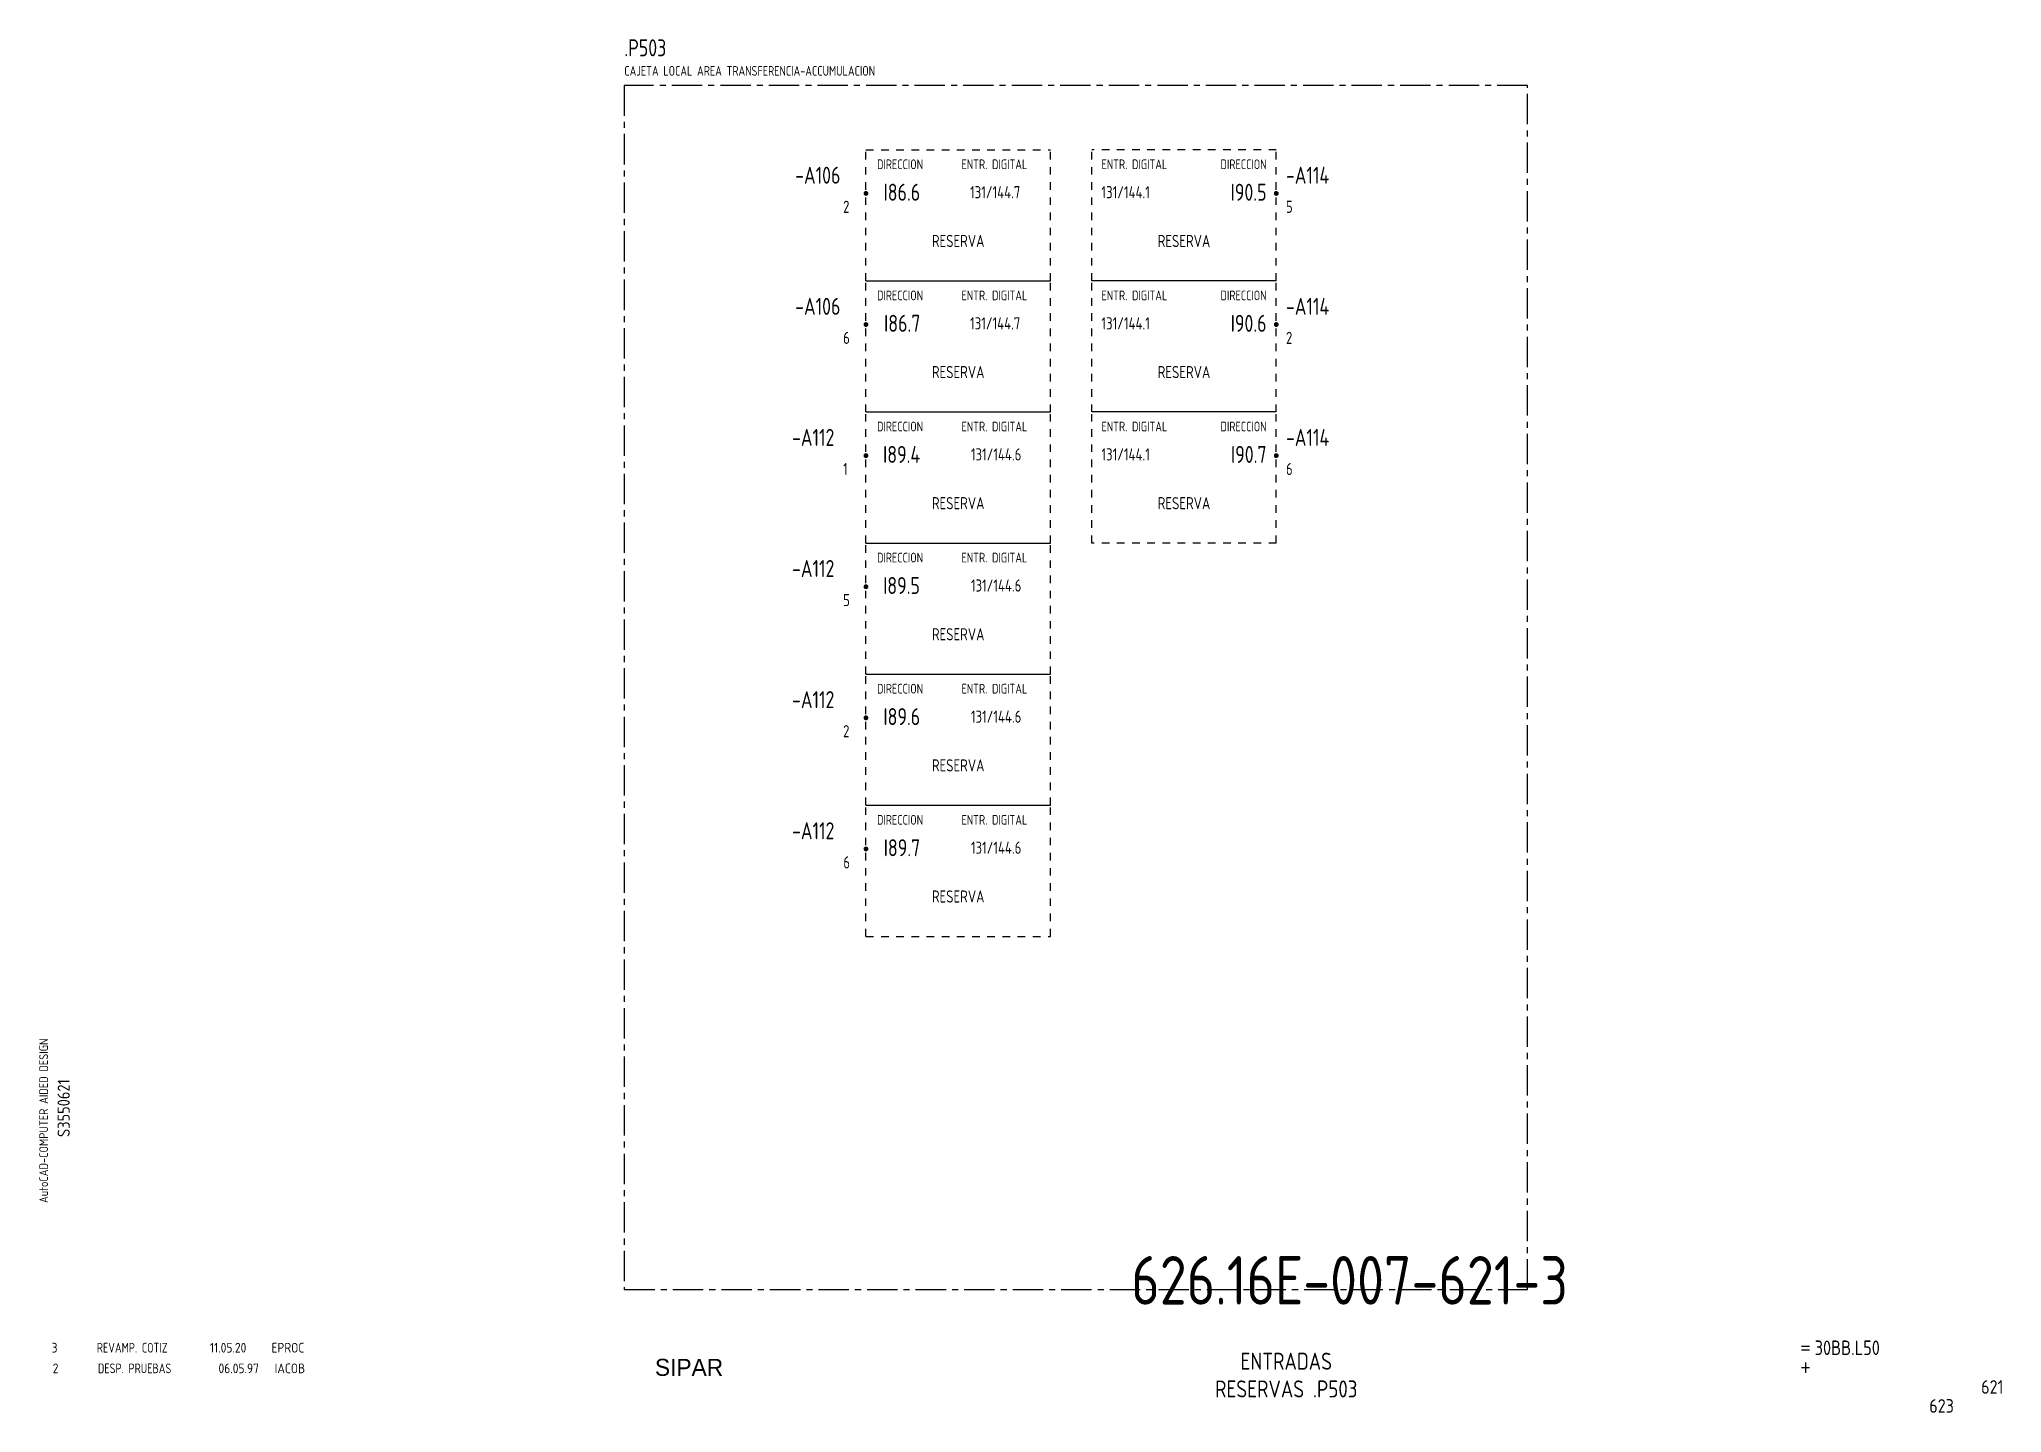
# Model space of a CAD drawing. Extents: x 10 to 414, y 6 to 289.
import ezdxf
from ezdxf.enums import TextEntityAlignment as Align

# ---------------------------------------------------------------- set-up
doc = ezdxf.new("R2010")
doc.units = 0
doc.header["$LTSCALE"] = 5
doc.header["$MEASUREMENT"] = 0
doc.linetypes.add('CENTER', pattern=[2, 1.25, -0.25, 0.25, -0.25])
doc.linetypes.add('HIDDEN1', pattern=[0.625, 0.3125, -0.3125])
doc.layers.get('0').update_dxf_attribs({"linetype": 'CONTINUOUS'})
doc.layers.add('3', color=3, linetype='CONTINUOUS')
doc.layers.add('CART', color=7, linetype='CONTINUOUS')
doc.styles.add('DIN', font='DIN.shx', dxfattribs={"width": 0.85})
doc.styles.add('N', font='ROMANS', dxfattribs={"width": 0.85, "height": 3})
doc.styles.add('X', font='UNIV.SHX', dxfattribs={"height": 3.5})

# ---------------------------------------------------------------- blocks, each defined once
blk = doc.blocks.new('B5-3')
at = {"linetype": 'Continuous', "const_width": 0.5}
blk.add_lwpolyline([(-0.25, 0, 1), (0.25, 0, 1)], format="xyb", close=True, dxfattribs=at)
blk = doc.blocks.new('REV2')
at = {"color": 3, "style": 'DIN'}
for s, width, p in [('2', 0.9, (12.45, 13.79)), ('DESP. PRUEBAS', 0.8, (21.76, 13.79)), ('06.05.97', 0.9, (46.59, 13.79)), ('IACOB', 0.9, (58.16, 13.79))]:
    blk.add_text(s, height=2, dxfattribs=dict(at, width=width)).set_placement(p)

msp = doc.modelspace()

# ---------------------------------------------------------------- linework, layer by layer
at = {"color": 3, "linetype": 'CENTER'}
for p, q in [((130.17, 279), (130.17, 31)), ((316.2, 279), (130.17, 279)), ((316.2, 31), (316.2, 279)), ((130.17, 31), (316.2, 31))]:
    msp.add_line(p, q, dxfattribs=at)
at = {"linetype": 'HIDDEN1'}
for p, q in [((179.93, 238.76), (179.93, 265.76)), ((179.93, 265.76), (217.93, 265.76)), ((217.93, 238.76), (217.93, 265.76)), ((226.44, 238.76), (226.44, 265.76)), ((264.44, 265.76), (226.44, 265.76)), ((264.44, 238.76), (264.44, 265.76)), ((179.93, 211.76), (179.93, 238.76)), ((217.93, 211.76), (217.93, 238.76)), ((226.44, 211.76), (226.44, 238.76)), ((264.44, 211.76), (264.44, 238.76)), ((179.93, 184.76), (179.93, 211.76)), ((217.93, 184.76), (217.93, 211.76)), ((226.44, 184.76), (226.44, 211.76)), ((264.44, 184.76), (264.44, 211.76)), ((179.93, 157.76), (179.93, 184.76)), ((217.93, 157.76), (217.93, 184.76)), ((264.44, 184.76), (226.44, 184.76)), ((179.93, 130.76), (179.93, 157.76)), ((217.93, 130.76), (217.93, 157.76)), ((179.93, 103.76), (179.93, 130.76)), ((217.93, 103.76), (217.93, 130.76)), ((179.93, 103.76), (217.93, 103.76))]:
    msp.add_line(p, q, dxfattribs=at)
at = {"linetype": 'Continuous'}
for p, q in [((179.93, 238.76), (217.93, 238.76)), ((264.44, 238.76), (226.44, 238.76)), ((179.93, 211.76), (217.93, 211.76)), ((264.44, 211.76), (226.44, 211.76)), ((179.93, 184.76), (217.93, 184.76)), ((179.93, 157.76), (217.93, 157.76)), ((179.93, 130.76), (217.93, 130.76))]:
    msp.add_line(p, q, dxfattribs=at)

# ---------------------------------------------------------------- block references
at = {"xscale": -1}
for p in [(179.93, 256.76), (179.93, 229.76), (179.93, 202.76), (179.93, 175.76), (179.93, 148.76), (179.93, 121.76)]:
    msp.add_blockref('B5-3', p, dxfattribs=at)
for p in [(264.44, 256.76), (264.44, 229.76), (264.44, 202.76)]:
    msp.add_blockref('B5-3', p)
at = {"linetype": 'Continuous'}
msp.add_blockref('REV2', (0, 0), dxfattribs=at)

# ---------------------------------------------------------------- texts
at = {"color": 3, "style": 'DIN'}
for s, height, width, p in [('.P503', 3.5, 0.8, (130.17, 285)), ('3', 2, 0.9, (12.22, 18.04)), ('REVAMP. COTIZ', 2, 0.8, (21.53, 18.04)), ('11.05.20', 2, 0.9, (44.81, 18.04)), ('EPROC', 2, 0.9, (57.49, 18.04))]:
    msp.add_text(s, height=height, dxfattribs=dict(at, width=width)).set_placement(p)
at = {"style": 'DIN', "width": 0.8}
for s, height, p in [('CAJETA LOCAL AREA TRANSFERENCIA-ACCUMULACION', 2, (130.17, 281)), ('2', 2.5, (175.23, 252.76)), ('131/144.7', 2.5, (201.38, 255.76)), ('131/144.1', 2.5, (228.44, 255.76)), ('5', 2.5, (266.44, 252.76)), ('131/144.7', 2.5, (201.38, 228.76)), ('131/144.1', 2.5, (228.44, 228.76)), ('6', 2.5, (175.23, 225.76)), ('2', 2.5, (266.44, 225.76)), ('131/144.6', 2.5, (201.55, 201.76)), ('131/144.1', 2.5, (228.44, 201.76)), ('1', 2.5, (175.23, 198.76)), ('6', 2.5, (266.44, 198.76)), ('5', 2.5, (175.23, 171.76)), ('131/144.6', 2.5, (201.55, 174.76)), ('131/144.6', 2.5, (201.55, 147.76)), ('2', 2.5, (175.23, 144.76)), ('131/144.6', 2.5, (201.55, 120.76)), ('6', 2.5, (175.27, 117.76))]:
    msp.add_text(s, height=height, dxfattribs=at).set_placement(p)
at = {"color": 1, "style": 'DIN', "width": 0.8}
for p in [(191.69, 261.76), (262.44, 261.76), (191.69, 234.76), (262.44, 234.76), (191.69, 207.76), (262.44, 207.76), (191.69, 180.76), (191.69, 153.76), (191.69, 126.76)]:
    msp.add_text('DIRECCION', height=2, dxfattribs=at).set_placement(p, align=Align.RIGHT)
for p in [(199.61, 261.76), (228.44, 261.76), (199.61, 234.76), (228.44, 234.76), (199.61, 207.76), (228.44, 207.76), (199.61, 180.76), (199.61, 153.76), (199.61, 126.76)]:
    msp.add_text('ENTR. DIGITAL', height=2, dxfattribs=at).set_placement(p)
at = {"style": 'DIN', "width": 0.8}
for p in [(198.93, 245.72), (245.44, 245.72), (198.93, 218.72), (245.44, 218.72), (198.93, 191.72), (245.44, 191.72), (198.93, 164.72), (198.93, 137.72), (198.93, 110.72)]:
    msp.add_text('RESERVA', height=2.5, dxfattribs=at).set_placement(p, align=Align.CENTER)
at = {"color": 2, "insert": (234.58, 37.92), "char_height": 10, "width": 111.0411, "attachment_point": 1, "style": 'DIN'}
msp.add_mtext('626.16E-007-621-3', dxfattribs=at)
at = {"layer": '3', "style": 'DIN', "width": 0.8}
for s, p in [('-A106', (165.35, 258.76)), ('-A114', (266.44, 258.76)), ('-A106', (165.35, 231.76)), ('-A114', (266.44, 231.76)), ('-A112', (164.71, 204.76)), ('-A114', (266.44, 204.76)), ('-A112', (164.71, 177.76)), ('-A112', (164.71, 150.76)), ('-A112', (164.71, 123.76))]:
    msp.add_text(s, height=3.5, dxfattribs=at).set_placement(p)
for s, p in [('I86.6', (191.1, 255.26)), ('I90.5', (262.44, 255.26)), ('I86.7', (191.14, 228.26)), ('I90.6', (262.44, 228.26)), ('I89.4', (191.1, 201.26)), ('I90.7', (262.44, 201.26)), ('I89.5', (191.05, 174.26)), ('I89.6', (191.1, 147.26)), ('I89.7', (191.1, 120.26))]:
    msp.add_text(s, height=3.5, dxfattribs=at).set_placement(p, align=Align.RIGHT)
at = {"layer": '3', "color": 2, "style": 'DIN', "width": 0.85}
for s, p in [('ENTRADAS', (266.5, 14.51)), ('RESERVAS .P503', (266.5, 8.8))]:
    msp.add_text(s, height=3.5, dxfattribs=at).set_placement(p, align=Align.CENTER)
at = {"layer": 'CART', "color": 1, "style": 'DIN', "width": 0.9}
msp.add_text('AutoCAD-COMPUTER AIDED DESIGN', height=1.8, rotation=90, dxfattribs=at).set_placement((11.47, 48.84))
at = {"layer": 'CART', "color": 3, "style": 'N', "width": 0.85}
for s, p in [('=', (372.24, 17.91)), ('+', (372.24, 13.87))]:
    msp.add_text(s, height=2.5, dxfattribs=at).set_placement(p)
at = {"layer": 'CART', "color": 3, "style": 'DIN', "width": 0.9, "flags": 1}
msp.add_attdef('S3550621', text='', height=2.5, rotation=90, dxfattribs=at).set_placement((15.95, 68.38), align=Align.CENTER)
at = {"layer": 'CART', "color": 3, "style": 'DIN', "width": 0.85}
msp.add_attdef('30BB.L50', text='', height=3, dxfattribs=at).set_placement((375.33, 16.63), align=Align.BOTTOM_LEFT)
at = {"layer": 'CART', "color": 6, "style": 'X', "flags": 1}
msp.add_attdef('SIPAR', text='', height=3.5, dxfattribs=at).set_placement((143.5, 15), align=Align.MIDDLE)
at = {"layer": 'CART', "color": 2, "style": 'DIN', "width": 0.9, "flags": 1}
msp.add_attdef('621', text='', height=2.8, dxfattribs=at).set_placement((414.2, 9.56), align=Align.RIGHT)
at = {"layer": 'CART', "color": 7, "style": 'DIN', "width": 0.9, "flags": 1}
msp.add_attdef('623', (398.93, 5.65), '', height=2.8, dxfattribs=at)

doc.saveas('drawing.dxf')
